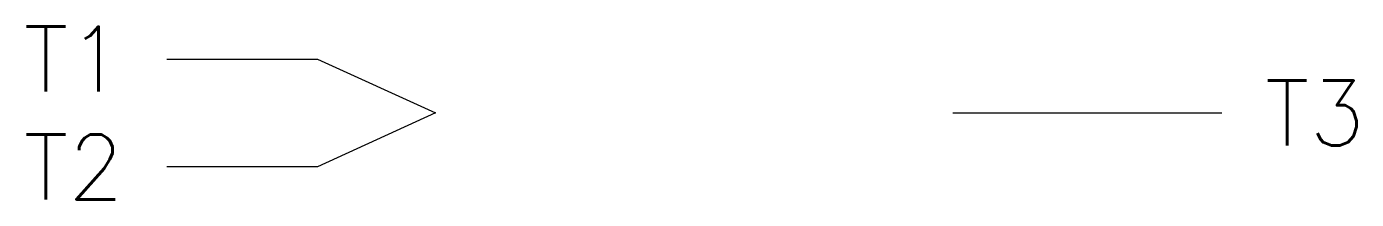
# Model space of a CAD drawing. Header units: millimetres. Extents: x 340.5 to 371.3, y 175.4 to 179.4.
import ezdxf
from ezdxf.enums import TextEntityAlignment as Align

# ---------------------------------------------------------------- set-up
doc = ezdxf.new("R2010")
doc.units = ezdxf.units.MM
doc.styles.add('ROMANS', font='romans')

msp = doc.modelspace()

# ---------------------------------------------------------------- linework, layer by layer
at = {"color": 1}
msp.add_line((361.95, 177.399), (368.189, 177.399), dxfattribs=at)
msp.add_lwpolyline([(343.71, 178.649), (347.21, 178.649), (349.95, 177.399), (347.21, 176.149), (343.71, 176.149)], dxfattribs=at)

# ---------------------------------------------------------------- texts
at = {"style": 'ROMANS'}
for tag, p in [('T1', (342.71, 178.649)), ('T2', (342.71, 176.149))]:
    msp.add_attdef(tag, text='', height=1.5, dxfattribs=at).set_placement(p, align=Align.MIDDLE_RIGHT)
msp.add_attdef('T3', text='', height=1.5, dxfattribs=at).set_placement((369.189, 177.399), align=Align.MIDDLE_LEFT)

doc.saveas('drawing.dxf')
